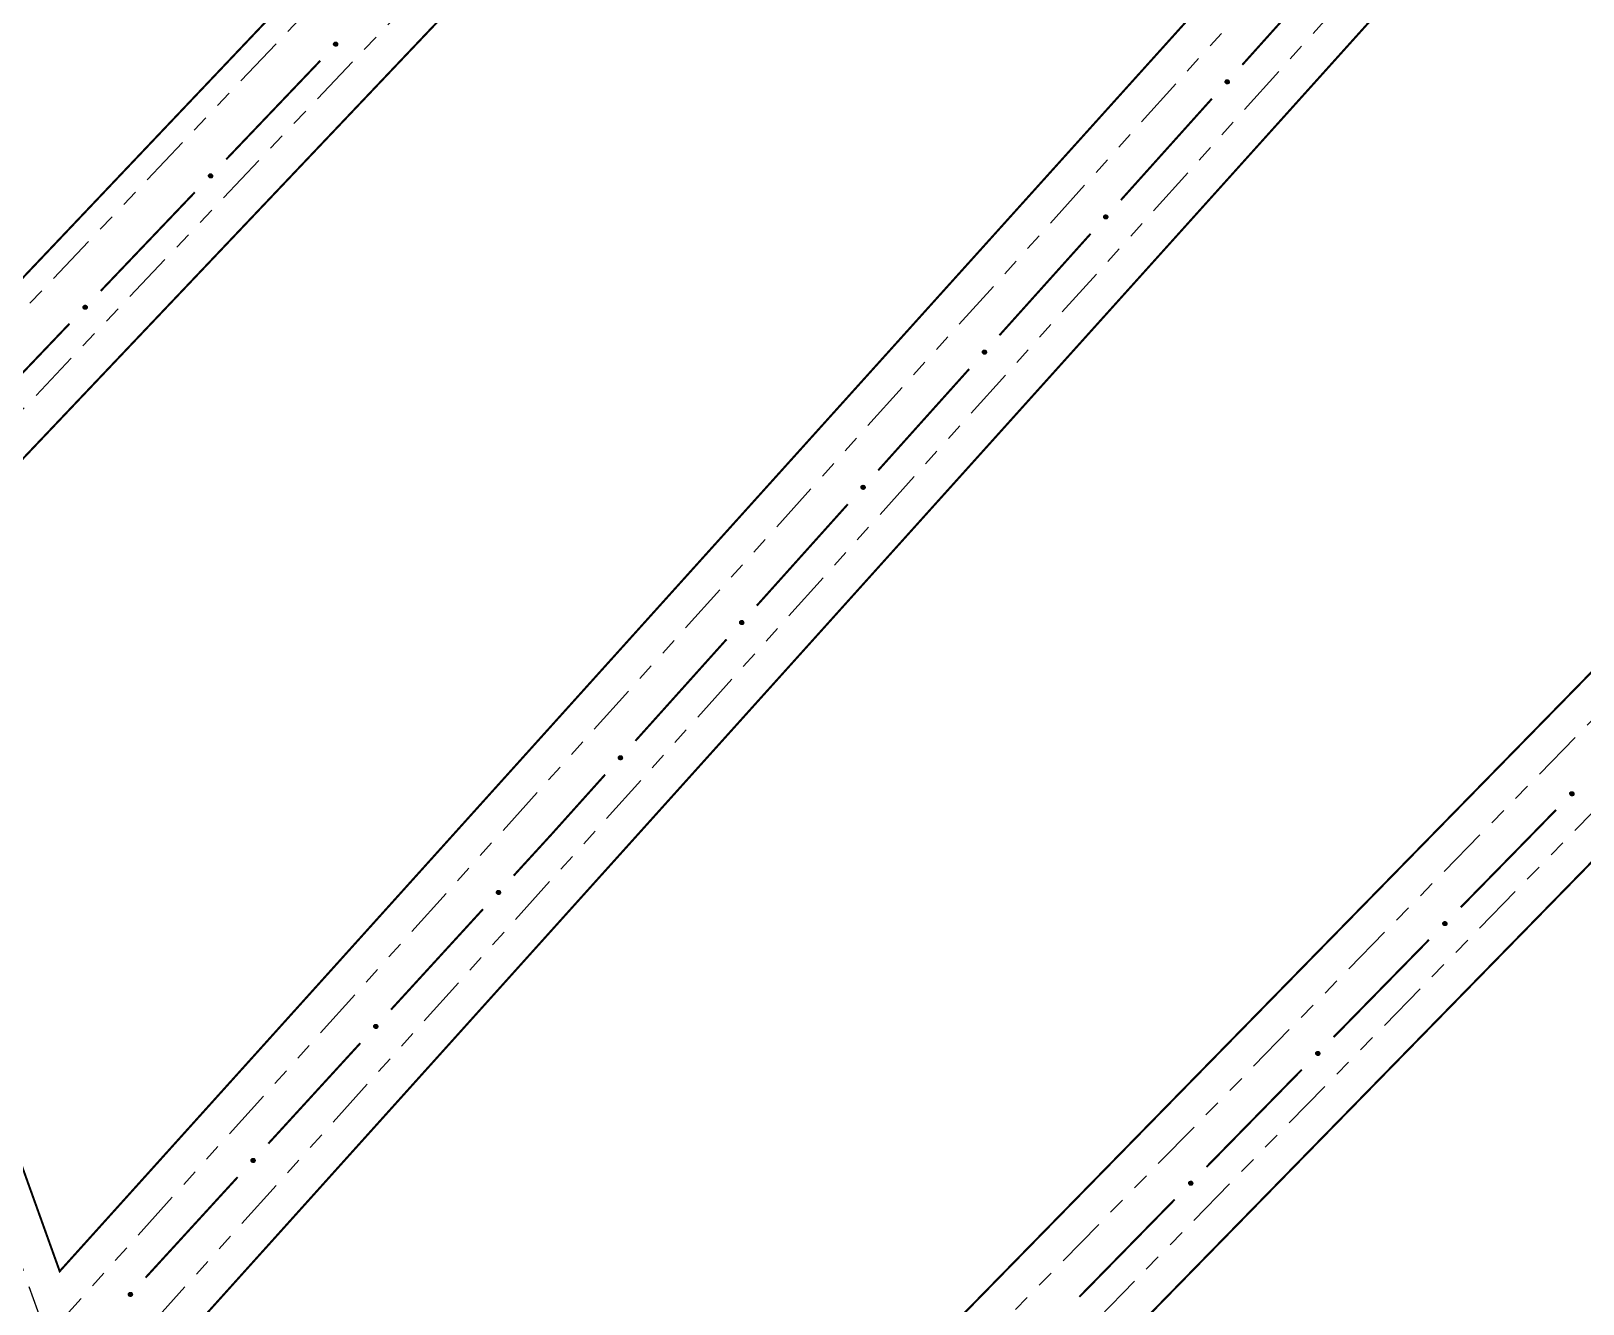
# Model space of a CAD drawing. Extents: x 212200 to 214553, y 4880545 to 4882659.
# Drawn here: x 214012.8 to 214149.5, y 4881442.5 to 4881554.6 of the extents above; entities that cross this region are included whole.
import ezdxf

# ---------------------------------------------------------------- set-up
doc = ezdxf.new("R2010")
doc.units = 0
doc.header["$LTSCALE"] = 1.5
doc.header["$MEASUREMENT"] = 0
doc.linetypes.add('TRACO_12', pattern=[2.5, 2, -0.5])
doc.linetypes.add('TRACO_25', pattern=[8, 3, -1, 1, -1, 1, -1])
for name, color, linetype in [('RU-QUADRA', 210, 'CONTINUOUS'), ('SV-EIXO-RUA-N-PAV', 6, 'CONTINUOUS'), ('SV-RUA-NAO-PAV', 7, 'CONTINUOUS')]:
    doc.layers.add(name, color=color, linetype=linetype)

msp = doc.modelspace()

# ---------------------------------------------------------------- linework, layer by layer
at = {"layer": 'RU-QUADRA', "linetype": 'TRACO_12', "const_width": 0.18, "flags": 128}
for points in [[(213990.788449, 4881510.471295), (214139.455802, 4881667.109286), (214089.6464, 4881689.77429), (213971.093895, 4881565.79925)], [(214192.384621, 4881641.797245), (214149.230192, 4881661.455855), (213995.81087, 4881499.826961), (214015.334781, 4881445.422312)], [(214037.75946, 4881383.239209), (214260.460889, 4881610.793071), (214203.759097, 4881636.621385), (214020.027107, 4881432.532773)], [(214045.379527, 4881362.767153), (214042.200754, 4881370.885364), (214268.348828, 4881602.281352), (214286.322776, 4881559.911907), (214099.288597, 4881362.758812), (214060.145402, 4881321.92179), (214052.988582, 4881342.364989)]]:
    msp.add_lwpolyline(points, close=True, dxfattribs=at)
at = {"layer": 'SV-EIXO-RUA-N-PAV', "const_width": 0.18}
for points in [[(214127.51248, 4881560.587799), (214119.494042, 4881551.660053)], [(214038.136483, 4881551.869555), (214029.997482, 4881543.337064)], [(214038.277441, 4881552.022769), (214038.136483, 4881551.869555)], [(214116.821229, 4881548.684138), (214108.802791, 4881539.756392)], [(214027.236581, 4881540.442685), (214018.95388, 4881531.759549)], [(214106.129978, 4881536.780477), (214098.11154, 4881527.852731)], [(214016.19298, 4881528.86517), (214007.910279, 4881520.182033)], [(214095.439315, 4881524.876288), (214087.422957, 4881515.946674)], [(214084.750837, 4881512.970136), (214076.73448, 4881504.040522)], [(214074.06236, 4881501.063984), (214066.046002, 4881492.13437)], [(214063.373883, 4881489.157832), (214058.697674, 4881483.94889)], [(214147.123423, 4881486.048564), (214145.028782, 4881483.900894)], [(214058.651649, 4881483.897622), (214055.321212, 4881480.261145)], [(214058.697674, 4881483.94889), (214058.651649, 4881483.897622)], [(214144.543455, 4881483.40328), (214138.732849, 4881477.469627)], [(214145.028782, 4881483.900894), (214144.543455, 4881483.40328)], [(214052.619636, 4881477.311316), (214044.514909, 4881468.46183)], [(214135.93421, 4881474.611722), (214127.538292, 4881466.038009)], [(214041.813333, 4881465.512002), (214033.708606, 4881456.662516)], [(214124.739653, 4881463.180104), (214116.343735, 4881454.60639)], [(214031.007031, 4881453.712687), (214022.902303, 4881444.863201)], [(214113.545096, 4881451.748486), (214105.149179, 4881443.174772)]]:
    msp.add_lwpolyline(points, dxfattribs=at)
at = {"layer": 'SV-EIXO-RUA-N-PAV'}
for points in [[(214039.809846, 4881553.52584), (214039.812574, 4881553.477007), (214039.804933, 4881553.434481), (214039.788351, 4881553.400845), (214039.765949, 4881553.374943), (214039.740045, 4881553.351026), (214039.708608, 4881553.332674), (214039.669205, 4881553.320035), (214039.620239, 4881553.316954), (214039.577189, 4881553.327644), (214039.543343, 4881553.342137), (214039.514989, 4881553.363942), (214039.492176, 4881553.389496), (214039.474193, 4881553.42278), (214039.461774, 4881553.462837), (214039.459868, 4881553.512149), (214039.467645, 4881553.55379), (214039.484538, 4881553.585902), (214039.50664, 4881553.614269), (214039.533378, 4881553.638369), (214039.564341, 4881553.656206), (214039.604694, 4881553.668638), (214039.65339, 4881553.669874), (214039.69501, 4881553.662592), (214039.727351, 4881553.646154), (214039.754788, 4881553.623766), (214039.779093, 4881553.598076), (214039.798856, 4881553.567243), (214039.809846, 4881553.52584)], [(214118.335541, 4881550.205435), (214118.338853, 4881550.156638), (214118.331722, 4881550.114023), (214118.315544, 4881550.080192), (214118.293452, 4881550.054024), (214118.267837, 4881550.029798), (214118.236622, 4881550.011072), (214118.197373, 4881549.997961), (214118.148447, 4881549.994295), (214118.105272, 4881550.00447), (214118.071256, 4881550.018556), (214118.042643, 4881550.040021), (214118.019526, 4881550.065299), (214118.001146, 4881550.098367), (214117.988248, 4881550.138272), (214117.985752, 4881550.187558), (214117.99303, 4881550.229288), (214118.009538, 4881550.261601), (214118.031299, 4881550.290229), (214118.057747, 4881550.314649), (214118.088494, 4881550.332854), (214118.128695, 4881550.345768), (214118.177373, 4881550.347587), (214118.219078, 4881550.340803), (214118.251613, 4881550.324754), (214118.279316, 4881550.302695), (214118.303926, 4881550.277298), (214118.324057, 4881550.246704), (214118.335541, 4881550.205435)], [(214028.795857, 4881541.917861), (214028.797704, 4881541.868987), (214028.789297, 4881541.826605), (214028.772111, 4881541.793275), (214028.749244, 4881541.767781), (214028.722913, 4881541.744335), (214028.691151, 4881541.726554), (214028.651526, 4881541.714627), (214028.602512, 4881541.71243), (214028.559662, 4881541.723896), (214028.526083, 4881541.738996), (214028.498128, 4881541.76131), (214028.475779, 4881541.787271), (214028.4584, 4881541.820875), (214028.446705, 4881541.861149), (214028.445689, 4881541.910487), (214028.454216, 4881541.951981), (214028.471686, 4881541.983783), (214028.494296, 4881542.011746), (214028.521465, 4881542.035361), (214028.552745, 4881542.052636), (214028.593315, 4881542.064337), (214028.642026, 4881542.064695), (214028.683508, 4881542.056663), (214028.715547, 4881542.039645), (214028.742576, 4881542.016765), (214028.766413, 4881541.990641), (214028.785617, 4881541.959456), (214028.795857, 4881541.917861)], [(214107.64429, 4881538.301773), (214107.647602, 4881538.252977), (214107.640471, 4881538.210362), (214107.624293, 4881538.176531), (214107.602201, 4881538.150363), (214107.576585, 4881538.126137), (214107.545371, 4881538.107411), (214107.506122, 4881538.0943), (214107.457196, 4881538.090634), (214107.414021, 4881538.100809), (214107.380004, 4881538.114895), (214107.351392, 4881538.13636), (214107.328274, 4881538.161638), (214107.309895, 4881538.194706), (214107.296997, 4881538.23461), (214107.294501, 4881538.283897), (214107.301779, 4881538.325627), (214107.318286, 4881538.35794), (214107.340048, 4881538.386568), (214107.366496, 4881538.410987), (214107.397243, 4881538.429193), (214107.437444, 4881538.442107), (214107.486122, 4881538.443926), (214107.527826, 4881538.437142), (214107.560362, 4881538.421093), (214107.588065, 4881538.399034), (214107.612675, 4881538.373637), (214107.632806, 4881538.343043), (214107.64429, 4881538.301773)], [(214017.752256, 4881530.340345), (214017.754103, 4881530.291472), (214017.745696, 4881530.24909), (214017.72851, 4881530.215759), (214017.705643, 4881530.190266), (214017.679312, 4881530.166819), (214017.647549, 4881530.149038), (214017.607925, 4881530.137111), (214017.558911, 4881530.134915), (214017.516061, 4881530.14638), (214017.482482, 4881530.161481), (214017.454526, 4881530.183794), (214017.432178, 4881530.209755), (214017.414799, 4881530.243359), (214017.403104, 4881530.283633), (214017.402088, 4881530.332972), (214017.410615, 4881530.374465), (214017.428085, 4881530.406268), (214017.450695, 4881530.434231), (214017.477864, 4881530.457845), (214017.509143, 4881530.47512), (214017.549714, 4881530.486822), (214017.598425, 4881530.487179), (214017.639907, 4881530.479147), (214017.671946, 4881530.462129), (214017.698974, 4881530.439249), (214017.722812, 4881530.413125), (214017.742016, 4881530.38194), (214017.752256, 4881530.340345)], [(214096.953272, 4881526.397937), (214096.956596, 4881526.349142), (214096.949474, 4881526.306525), (214096.933304, 4881526.27269), (214096.911219, 4881526.246517), (214096.885608, 4881526.222285), (214096.854398, 4881526.203551), (214096.815152, 4881526.190432), (214096.766227, 4881526.186754), (214096.72305, 4881526.196919), (214096.68903, 4881526.210997), (214096.660412, 4881526.232455), (214096.637289, 4881526.257729), (214096.618902, 4881526.290792), (214096.605995, 4881526.330693), (214096.603487, 4881526.379979), (214096.610756, 4881526.421711), (214096.627256, 4881526.454027), (214096.64901, 4881526.482661), (214096.675452, 4881526.507086), (214096.706195, 4881526.525299), (214096.746394, 4881526.538222), (214096.795071, 4881526.540053), (214096.836777, 4881526.533279), (214096.869316, 4881526.517237), (214096.897024, 4881526.495185), (214096.921641, 4881526.469793), (214096.941779, 4881526.439204), (214096.953272, 4881526.397937)], [(214086.264795, 4881514.491785), (214086.268118, 4881514.44299), (214086.260997, 4881514.400373), (214086.244827, 4881514.366538), (214086.222741, 4881514.340365), (214086.197131, 4881514.316133), (214086.165921, 4881514.297399), (214086.126675, 4881514.28428), (214086.07775, 4881514.280602), (214086.034573, 4881514.290767), (214086.000553, 4881514.304845), (214085.971935, 4881514.326303), (214085.948812, 4881514.351577), (214085.930424, 4881514.38464), (214085.917518, 4881514.424541), (214085.91501, 4881514.473827), (214085.922278, 4881514.515559), (214085.938778, 4881514.547876), (214085.960533, 4881514.576509), (214085.986975, 4881514.600935), (214086.017718, 4881514.619147), (214086.057916, 4881514.63207), (214086.106594, 4881514.633901), (214086.1483, 4881514.627127), (214086.180839, 4881514.611085), (214086.208547, 4881514.589033), (214086.233163, 4881514.563641), (214086.253301, 4881514.533052), (214086.264795, 4881514.491785)], [(214075.576317, 4881502.585633), (214075.579641, 4881502.536838), (214075.57252, 4881502.494221), (214075.556349, 4881502.460386), (214075.534264, 4881502.434213), (214075.508654, 4881502.409981), (214075.477443, 4881502.391248), (214075.438198, 4881502.378128), (214075.389273, 4881502.37445), (214075.346095, 4881502.384615), (214075.312076, 4881502.398693), (214075.283458, 4881502.420151), (214075.260335, 4881502.445425), (214075.241947, 4881502.478488), (214075.22904, 4881502.51839), (214075.226533, 4881502.567675), (214075.233801, 4881502.609407), (214075.250301, 4881502.641724), (214075.272055, 4881502.670357), (214075.298498, 4881502.694783), (214075.329241, 4881502.712996), (214075.369439, 4881502.725918), (214075.418117, 4881502.727749), (214075.459822, 4881502.720975), (214075.492362, 4881502.704933), (214075.52007, 4881502.682881), (214075.544686, 4881502.65749), (214075.564824, 4881502.6269), (214075.576317, 4881502.585633)], [(214064.88784, 4881490.679481), (214064.891164, 4881490.630686), (214064.884042, 4881490.588069), (214064.867872, 4881490.554234), (214064.845787, 4881490.528061), (214064.820177, 4881490.503829), (214064.788966, 4881490.485096), (214064.74972, 4881490.471976), (214064.700795, 4881490.468299), (214064.657618, 4881490.478463), (214064.623598, 4881490.492541), (214064.59498, 4881490.513999), (214064.571858, 4881490.539273), (214064.55347, 4881490.572336), (214064.540563, 4881490.612238), (214064.538056, 4881490.661523), (214064.545324, 4881490.703256), (214064.561824, 4881490.735572), (214064.583578, 4881490.764205), (214064.610021, 4881490.788631), (214064.640764, 4881490.806844), (214064.680962, 4881490.819767), (214064.729639, 4881490.821597), (214064.771345, 4881490.814823), (214064.803884, 4881490.798781), (214064.831592, 4881490.776729), (214064.856209, 4881490.751338), (214064.876347, 4881490.720748), (214064.88784, 4881490.679481)], [(214148.698975, 4881487.506343), (214148.700279, 4881487.457452), (214148.691402, 4881487.415166), (214148.673847, 4881487.382028), (214148.650699, 4881487.35679), (214148.624109, 4881487.333637), (214148.592151, 4881487.316209), (214148.552397, 4881487.304723), (214148.503362, 4881487.303071), (214148.460641, 4881487.315011), (214148.427232, 4881487.330483), (214148.399526, 4881487.353105), (214148.377467, 4881487.379313), (214148.360462, 4881487.413108), (214148.349215, 4881487.453509), (214148.348747, 4881487.502856), (214148.357733, 4881487.544252), (214148.375555, 4881487.575859), (214148.398474, 4881487.603569), (214148.425903, 4881487.626881), (214148.457373, 4881487.643807), (214148.498071, 4881487.655058), (214148.546782, 4881487.654875), (214148.588173, 4881487.646383), (214148.620021, 4881487.62901), (214148.646794, 4881487.605832), (214148.67034, 4881487.579445), (214148.689196, 4881487.548049), (214148.698975, 4881487.506343)], [(214054.148645, 4881478.817841), (214054.151483, 4881478.769015), (214054.143938, 4881478.726471), (214054.127433, 4881478.692798), (214054.105088, 4881478.666846), (214054.079238, 4881478.64287), (214054.047843, 4881478.624448), (214054.008469, 4881478.611719), (214053.95951, 4881478.608528), (214053.916436, 4881478.619121), (214053.882557, 4881478.633537), (214053.854154, 4881478.655278), (214053.831284, 4881478.68078), (214053.813226, 4881478.714024), (214053.800716, 4881478.754052), (214053.798699, 4881478.80336), (214053.806382, 4881478.845019), (214053.823202, 4881478.877169), (214053.84524, 4881478.905585), (214053.871924, 4881478.929746), (214053.902846, 4881478.947653), (214053.943171, 4881478.960176), (214053.991864, 4881478.961522), (214054.033501, 4881478.954334), (214054.065879, 4881478.937969), (214054.093366, 4881478.915643), (214054.117729, 4881478.890008), (214054.137562, 4881478.85922), (214054.148645, 4881478.817841)], [(214137.512707, 4881476.066312), (214137.513912, 4881476.017418), (214137.50495, 4881475.97515), (214137.487329, 4881475.942048), (214137.464129, 4881475.916857), (214137.437493, 4881475.893758), (214137.4055, 4881475.876395), (214137.365722, 4881475.864989), (214137.316683, 4881475.863436), (214137.273987, 4881475.875462), (214137.24061, 4881475.891002), (214137.212949, 4881475.913681), (214137.190944, 4881475.939933), (214137.174007, 4881475.973762), (214137.162841, 4881476.014186), (214137.162473, 4881476.063533), (214137.171543, 4881476.104912), (214137.189429, 4881476.136482), (214137.212404, 4881476.164146), (214137.23988, 4881476.187402), (214137.271384, 4881476.204265), (214137.312105, 4881476.215433), (214137.360816, 4881476.215152), (214137.402189, 4881476.206576), (214137.434002, 4881476.189139), (214137.460728, 4881476.165906), (214137.484221, 4881476.139472), (214137.503013, 4881476.108038), (214137.512707, 4881476.066312)], [(214043.342342, 4881467.018527), (214043.34518, 4881466.969701), (214043.337636, 4881466.927157), (214043.32113, 4881466.893484), (214043.298785, 4881466.867532), (214043.272936, 4881466.843556), (214043.24154, 4881466.825133), (214043.202166, 4881466.812404), (214043.153207, 4881466.809213), (214043.110133, 4881466.819807), (214043.076255, 4881466.834222), (214043.047852, 4881466.855964), (214043.024981, 4881466.881466), (214043.006923, 4881466.91471), (214042.994413, 4881466.954738), (214042.992396, 4881467.004046), (214043.000079, 4881467.045704), (214043.016899, 4881467.077855), (214043.038937, 4881467.106271), (214043.065621, 4881467.130432), (214043.096543, 4881467.148338), (214043.136868, 4881467.160861), (214043.185561, 4881467.162207), (214043.227198, 4881467.155019), (214043.259576, 4881467.138655), (214043.287064, 4881467.116328), (214043.311426, 4881467.090694), (214043.331259, 4881467.059905), (214043.342342, 4881467.018527)], [(214126.31815, 4881464.634694), (214126.319355, 4881464.5858), (214126.310393, 4881464.543532), (214126.292772, 4881464.51043), (214126.269572, 4881464.485239), (214126.242936, 4881464.46214), (214126.210943, 4881464.444777), (214126.171165, 4881464.433371), (214126.122127, 4881464.431818), (214126.07943, 4881464.443844), (214126.046053, 4881464.459384), (214126.018392, 4881464.482062), (214125.996387, 4881464.508314), (214125.97945, 4881464.542144), (214125.968285, 4881464.582567), (214125.967916, 4881464.631915), (214125.976986, 4881464.673293), (214125.994872, 4881464.704864), (214126.017847, 4881464.732528), (214126.045323, 4881464.755784), (214126.076827, 4881464.772647), (214126.117548, 4881464.783815), (214126.166259, 4881464.783533), (214126.207632, 4881464.774958), (214126.239445, 4881464.757521), (214126.266171, 4881464.734288), (214126.289664, 4881464.707853), (214126.308456, 4881464.67642), (214126.31815, 4881464.634694)], [(214032.536039, 4881455.219212), (214032.538877, 4881455.170386), (214032.531333, 4881455.127842), (214032.514827, 4881455.09417), (214032.492483, 4881455.068217), (214032.466633, 4881455.044241), (214032.435238, 4881455.025819), (214032.395863, 4881455.01309), (214032.346904, 4881455.009899), (214032.30383, 4881455.020492), (214032.269952, 4881455.034908), (214032.241549, 4881455.056649), (214032.218678, 4881455.082151), (214032.20062, 4881455.115396), (214032.188111, 4881455.155424), (214032.186093, 4881455.204732), (214032.193776, 4881455.24639), (214032.210596, 4881455.27854), (214032.232634, 4881455.306956), (214032.259318, 4881455.331118), (214032.290241, 4881455.349024), (214032.330565, 4881455.361547), (214032.379259, 4881455.362893), (214032.420895, 4881455.355705), (214032.453273, 4881455.33934), (214032.480761, 4881455.317014), (214032.505124, 4881455.291379), (214032.524956, 4881455.260591), (214032.536039, 4881455.219212)], [(214115.123593, 4881453.203075), (214115.124799, 4881453.154182), (214115.115836, 4881453.111914), (214115.098215, 4881453.078812), (214115.075015, 4881453.05362), (214115.048379, 4881453.030522), (214115.016386, 4881453.013158), (214114.976608, 4881453.001753), (214114.92757, 4881453.000199), (214114.884873, 4881453.012226), (214114.851496, 4881453.027766), (214114.823835, 4881453.050444), (214114.80183, 4881453.076696), (214114.784893, 4881453.110525), (214114.773728, 4881453.150949), (214114.773359, 4881453.200297), (214114.78243, 4881453.241675), (214114.800315, 4881453.273246), (214114.82329, 4881453.300909), (214114.850767, 4881453.324165), (214114.88227, 4881453.341029), (214114.922991, 4881453.352197), (214114.971702, 4881453.351915), (214115.013075, 4881453.34334), (214115.044888, 4881453.325902), (214115.071614, 4881453.30267), (214115.095107, 4881453.276235), (214115.1139, 4881453.244802), (214115.123593, 4881453.203075)], [(214021.729736, 4881443.419898), (214021.732575, 4881443.371072), (214021.72503, 4881443.328528), (214021.708524, 4881443.294855), (214021.68618, 4881443.268903), (214021.66033, 4881443.244927), (214021.628935, 4881443.226504), (214021.589561, 4881443.213776), (214021.540601, 4881443.210585), (214021.497527, 4881443.221178), (214021.463649, 4881443.235594), (214021.435246, 4881443.257335), (214021.412375, 4881443.282837), (214021.394317, 4881443.316081), (214021.381808, 4881443.356109), (214021.37979, 4881443.405417), (214021.387473, 4881443.447075), (214021.404294, 4881443.479226), (214021.426332, 4881443.507642), (214021.453016, 4881443.531803), (214021.483938, 4881443.54971), (214021.524263, 4881443.562232), (214021.572956, 4881443.563579), (214021.614592, 4881443.55639), (214021.646971, 4881443.540026), (214021.674458, 4881443.517699), (214021.698821, 4881443.492065), (214021.718654, 4881443.461277), (214021.729736, 4881443.419898)]]:
    msp.add_lwpolyline(points, close=True, dxfattribs=at)
for points in [[(214039.564341, 4881553.656206), (214039.459868, 4881553.512149)], [(214039.604694, 4881553.668638), (214039.461774, 4881553.462837)], [(214039.58254, 4881553.656758), (214039.465732, 4881553.493516)], [(214039.533378, 4881553.638369), (214039.467645, 4881553.55379)], [(214039.546389, 4881553.643664), (214039.46774, 4881553.538022)], [(214039.627568, 4881553.665394), (214039.469668, 4881553.445395)], [(214039.65339, 4881553.669874), (214039.474193, 4881553.42278)], [(214039.671993, 4881553.665314), (214039.485615, 4881553.410329)], [(214039.69501, 4881553.662592), (214039.492176, 4881553.389496)], [(214039.708265, 4881553.65234), (214039.505257, 4881553.379279)], [(214039.727351, 4881553.646154), (214039.514989, 4881553.363942)], [(214039.738993, 4881553.63334), (214039.528434, 4881553.356102)], [(214039.754788, 4881553.623766), (214039.543343, 4881553.342137)], [(214039.765183, 4881553.607392), (214039.564946, 4881553.337344)], [(214039.779093, 4881553.598076), (214039.577189, 4881553.327644)], [(214039.785668, 4881553.579275), (214039.602142, 4881553.325374)], [(214039.798856, 4881553.567243), (214039.620239, 4881553.316954)], [(214039.802458, 4881553.54714), (214039.645724, 4881553.322362)], [(214039.809846, 4881553.52584), (214039.669205, 4881553.320035)], [(214039.810251, 4881553.49918), (214039.693604, 4881553.332082)], [(214039.812574, 4881553.477007), (214039.708608, 4881553.332674)], [(214039.808323, 4881553.452746), (214039.729594, 4881553.349033)], [(214039.804933, 4881553.434481), (214039.740045, 4881553.351026)], [(214118.088494, 4881550.332854), (214117.985752, 4881550.187558)], [(214118.128695, 4881550.345768), (214117.988248, 4881550.138272)], [(214118.106685, 4881550.333624), (214117.991839, 4881550.168997)], [(214118.057747, 4881550.314649), (214117.99303, 4881550.229288)], [(214118.070693, 4881550.320098), (214117.993314, 4881550.213523)], [(214118.151607, 4881550.342798), (214117.996351, 4881550.120926)], [(214118.177373, 4881550.347587), (214118.001146, 4881550.098367)], [(214118.19603, 4881550.34325), (214118.012716, 4881550.086053)], [(214118.219078, 4881550.340803), (214118.019526, 4881550.065299)], [(214118.232454, 4881550.33071), (214118.032728, 4881550.05524)], [(214118.251613, 4881550.324754), (214118.042643, 4881550.040021)], [(214118.263408, 4881550.31208), (214118.05618, 4881550.032343)], [(214118.279316, 4881550.302695), (214118.071256, 4881550.018556)], [(214118.289906, 4881550.286447), (214118.092914, 4881550.014022)], [(214118.303926, 4881550.277298), (214118.105272, 4881550.00447)], [(214118.310726, 4881550.258576), (214118.13025, 4881550.002498)], [(214118.324057, 4881550.246704), (214118.148447, 4881549.994295)], [(214118.327899, 4881550.226645), (214118.173865, 4881550.000007)], [(214118.335541, 4881550.205435), (214118.197373, 4881549.997961)], [(214118.336265, 4881550.178782), (214118.221626, 4881550.0103)], [(214118.338853, 4881550.156638), (214118.236622, 4881550.011072)], [(214118.334893, 4881550.132328), (214118.25741, 4881550.02768)], [(214118.331722, 4881550.114023), (214118.267837, 4881550.029798)], [(214028.552745, 4881542.052636), (214028.445689, 4881541.910487)], [(214028.593315, 4881542.064337), (214028.446705, 4881541.861149)], [(214028.570951, 4881542.05286), (214028.451216, 4881541.891752)], [(214028.534569, 4881542.040419), (214028.454027, 4881541.936214)], [(214028.521465, 4881542.035361), (214028.454216, 4881541.951981)], [(214028.616127, 4881542.060682), (214028.454284, 4881541.843568)], [(214028.642026, 4881542.064695), (214028.4584, 4881541.820875)], [(214028.660544, 4881542.0598), (214028.469595, 4881541.808219)], [(214028.683508, 4881542.056663), (214028.475779, 4881541.787271)], [(214028.696575, 4881542.046173), (214028.488674, 4881541.77682)], [(214028.715547, 4881542.039645), (214028.498128, 4881541.76131)], [(214028.726956, 4881542.026623), (214028.511428, 4881541.753229)], [(214028.742576, 4881542.016765), (214028.526083, 4881541.738996)], [(214028.752673, 4881542.000206), (214028.547597, 4881541.733815)], [(214028.766413, 4881541.990641), (214028.559662, 4881541.723896)], [(214028.772648, 4881541.971723), (214028.58457, 4881541.721176)], [(214028.785617, 4881541.959456), (214028.602512, 4881541.71243)], [(214028.788855, 4881541.939292), (214028.62809, 4881541.717377)], [(214028.795857, 4881541.917861), (214028.651526, 4881541.714627)], [(214028.795781, 4881541.891198), (214028.676138, 4881541.726232)], [(214028.797704, 4881541.868987), (214028.691151, 4881541.726554)], [(214028.793016, 4881541.844807), (214028.712428, 4881541.742531)], [(214028.789297, 4881541.826605), (214028.722913, 4881541.744335)], [(214107.397243, 4881538.429193), (214107.294501, 4881538.283897)], [(214107.437444, 4881538.442107), (214107.296997, 4881538.23461)], [(214107.415434, 4881538.429963), (214107.300587, 4881538.265335)], [(214107.366496, 4881538.410987), (214107.301779, 4881538.325627)], [(214107.379442, 4881538.416437), (214107.302063, 4881538.309862)], [(214107.460355, 4881538.439137), (214107.305099, 4881538.217265)], [(214107.486122, 4881538.443926), (214107.309895, 4881538.194706)], [(214107.504779, 4881538.439588), (214107.321464, 4881538.182392)], [(214107.527826, 4881538.437142), (214107.328274, 4881538.161638)], [(214107.541203, 4881538.427049), (214107.341476, 4881538.151579)], [(214107.560362, 4881538.421093), (214107.351392, 4881538.13636)], [(214107.572156, 4881538.408419), (214107.364929, 4881538.128681)], [(214107.588065, 4881538.399034), (214107.380004, 4881538.114895)], [(214107.598654, 4881538.382786), (214107.401663, 4881538.110361)], [(214107.612675, 4881538.373637), (214107.414021, 4881538.100809)], [(214107.619475, 4881538.354915), (214107.438999, 4881538.098837)], [(214107.632806, 4881538.343043), (214107.457196, 4881538.090634)], [(214107.636648, 4881538.322984), (214107.482614, 4881538.096346)], [(214107.64429, 4881538.301773), (214107.506122, 4881538.0943)], [(214107.645014, 4881538.275121), (214107.530374, 4881538.106639)], [(214107.647602, 4881538.252977), (214107.545371, 4881538.107411)], [(214107.643642, 4881538.228667), (214107.566159, 4881538.124019)], [(214107.640471, 4881538.210362), (214107.576585, 4881538.126137)], [(214017.509143, 4881530.47512), (214017.402088, 4881530.332972)], [(214017.549714, 4881530.486822), (214017.403104, 4881530.283633)], [(214017.527349, 4881530.475344), (214017.407615, 4881530.314236)], [(214017.490968, 4881530.462904), (214017.410426, 4881530.358699)], [(214017.477864, 4881530.457845), (214017.410615, 4881530.374465)], [(214017.572526, 4881530.483166), (214017.410683, 4881530.266052)], [(214017.598425, 4881530.487179), (214017.414799, 4881530.243359)], [(214017.616943, 4881530.482284), (214017.425994, 4881530.230703)], [(214017.639907, 4881530.479147), (214017.432178, 4881530.209755)], [(214017.652974, 4881530.468658), (214017.445072, 4881530.199304)], [(214017.671946, 4881530.462129), (214017.454526, 4881530.183794)], [(214017.683355, 4881530.449107), (214017.467827, 4881530.175713)], [(214017.698974, 4881530.439249), (214017.482482, 4881530.161481)], [(214017.709072, 4881530.42269), (214017.503995, 4881530.156299)], [(214017.722812, 4881530.413125), (214017.516061, 4881530.14638)], [(214017.729047, 4881530.394208), (214017.540969, 4881530.14366)], [(214017.742016, 4881530.38194), (214017.558911, 4881530.134915)], [(214017.745254, 4881530.361776), (214017.584489, 4881530.139861)], [(214017.752256, 4881530.340345), (214017.607925, 4881530.137111)], [(214017.75218, 4881530.313683), (214017.632537, 4881530.148717)], [(214017.754103, 4881530.291472), (214017.647549, 4881530.149038)], [(214017.749415, 4881530.267291), (214017.668827, 4881530.165015)], [(214017.745696, 4881530.24909), (214017.679312, 4881530.166819)], [(214096.706195, 4881526.525299), (214096.603487, 4881526.379979)], [(214096.746394, 4881526.538222), (214096.605995, 4881526.330693)], [(214096.724386, 4881526.526074), (214096.609578, 4881526.361419)], [(214096.675452, 4881526.507086), (214096.610756, 4881526.421711)], [(214096.688398, 4881526.512539), (214096.611043, 4881526.405946)], [(214096.769306, 4881526.535258), (214096.614101, 4881526.31335)], [(214096.795071, 4881526.540053), (214096.618902, 4881526.290792)], [(214096.813729, 4881526.53572), (214096.630474, 4881526.27848)], [(214096.836777, 4881526.533279), (214096.637289, 4881526.257729)], [(214096.850156, 4881526.523189), (214096.650494, 4881526.247673)], [(214096.869316, 4881526.517237), (214096.660412, 4881526.232455)], [(214096.881114, 4881526.504566), (214096.673951, 4881526.22478)], [(214096.897024, 4881526.495185), (214096.68903, 4881526.210997)], [(214096.907618, 4881526.478939), (214096.71069, 4881526.206469)], [(214096.921641, 4881526.469793), (214096.72305, 4881526.196919)], [(214096.928445, 4881526.451073), (214096.748029, 4881526.194953)], [(214096.941779, 4881526.439204), (214096.766227, 4881526.186754)], [(214096.945625, 4881526.419146), (214096.791644, 4881526.192472)], [(214096.953272, 4881526.397937), (214096.815152, 4881526.190432)], [(214096.954002, 4881526.371285), (214096.839402, 4881526.202776)], [(214096.956596, 4881526.349142), (214096.854398, 4881526.203551)], [(214096.952641, 4881526.324831), (214096.875183, 4881526.220165)], [(214096.949474, 4881526.306525), (214096.885608, 4881526.222285)], [(214086.017718, 4881514.619147), (214085.91501, 4881514.473827)], [(214086.057916, 4881514.63207), (214085.917518, 4881514.424541)], [(214086.035909, 4881514.619922), (214085.921101, 4881514.455267)], [(214085.986975, 4881514.600935), (214085.922278, 4881514.515559)], [(214085.99992, 4881514.606387), (214085.922566, 4881514.499794)], [(214086.080828, 4881514.629106), (214085.925624, 4881514.407198)], [(214086.106594, 4881514.633901), (214085.930424, 4881514.38464)], [(214086.125252, 4881514.629568), (214085.941997, 4881514.372328)], [(214086.1483, 4881514.627127), (214085.948812, 4881514.351577)], [(214086.161679, 4881514.617037), (214085.962016, 4881514.341521)], [(214086.180839, 4881514.611085), (214085.971935, 4881514.326303)], [(214086.192636, 4881514.598414), (214085.985474, 4881514.318628)], [(214086.208547, 4881514.589033), (214086.000553, 4881514.304845)], [(214086.21914, 4881514.572787), (214086.022213, 4881514.300317)], [(214086.233163, 4881514.563641), (214086.034573, 4881514.290767)], [(214086.239967, 4881514.544921), (214086.059551, 4881514.288801)], [(214086.253301, 4881514.533052), (214086.07775, 4881514.280602)], [(214086.257148, 4881514.512994), (214086.103167, 4881514.28632)], [(214086.264795, 4881514.491785), (214086.126675, 4881514.28428)], [(214086.265525, 4881514.465133), (214086.150925, 4881514.296624)], [(214086.268118, 4881514.44299), (214086.165921, 4881514.297399)], [(214086.264164, 4881514.418679), (214086.186706, 4881514.314013)], [(214086.260997, 4881514.400373), (214086.197131, 4881514.316133)], [(214075.329241, 4881502.712996), (214075.226533, 4881502.567675)], [(214075.369439, 4881502.725918), (214075.22904, 4881502.51839)], [(214075.347432, 4881502.71377), (214075.232624, 4881502.549115)], [(214075.298498, 4881502.694783), (214075.233801, 4881502.609407)], [(214075.311443, 4881502.700235), (214075.234089, 4881502.593642)], [(214075.392351, 4881502.722954), (214075.237147, 4881502.501046)], [(214075.418117, 4881502.727749), (214075.241947, 4881502.478488)], [(214075.436774, 4881502.723416), (214075.25352, 4881502.466177)], [(214075.459822, 4881502.720975), (214075.260335, 4881502.445425)], [(214075.473201, 4881502.710885), (214075.273539, 4881502.435369)], [(214075.492362, 4881502.704933), (214075.283458, 4881502.420151)], [(214075.504159, 4881502.692262), (214075.296997, 4881502.412476)], [(214075.52007, 4881502.682881), (214075.312076, 4881502.398693)], [(214075.530663, 4881502.666635), (214075.333735, 4881502.394165)], [(214075.544686, 4881502.65749), (214075.346095, 4881502.384615)], [(214075.55149, 4881502.638769), (214075.371074, 4881502.382649)], [(214075.564824, 4881502.6269), (214075.389273, 4881502.37445)], [(214075.568671, 4881502.606842), (214075.41469, 4881502.380169)], [(214075.576317, 4881502.585633), (214075.438198, 4881502.378128)], [(214075.577048, 4881502.558981), (214075.462447, 4881502.390472)], [(214075.579641, 4881502.536838), (214075.477443, 4881502.391248)], [(214075.575686, 4881502.512527), (214075.498228, 4881502.407861)], [(214075.57252, 4881502.494221), (214075.508654, 4881502.409981)], [(214064.640764, 4881490.806844), (214064.538056, 4881490.661523)], [(214064.680962, 4881490.819767), (214064.540563, 4881490.612238)], [(214064.658954, 4881490.807618), (214064.544146, 4881490.642963)], [(214064.610021, 4881490.788631), (214064.545324, 4881490.703256)], [(214064.622966, 4881490.794083), (214064.545612, 4881490.68749)], [(214064.703874, 4881490.816802), (214064.548669, 4881490.594894)], [(214064.729639, 4881490.821597), (214064.55347, 4881490.572336)], [(214064.748297, 4881490.817264), (214064.565043, 4881490.560025)], [(214064.771345, 4881490.814823), (214064.571858, 4881490.539273)], [(214064.784724, 4881490.804733), (214064.585062, 4881490.529217)], [(214064.803884, 4881490.798781), (214064.59498, 4881490.513999)], [(214064.815682, 4881490.78611), (214064.60852, 4881490.506324)], [(214064.831592, 4881490.776729), (214064.623598, 4881490.492541)], [(214064.842186, 4881490.760483), (214064.645258, 4881490.488013)], [(214064.856209, 4881490.751338), (214064.657618, 4881490.478463)], [(214064.863013, 4881490.732618), (214064.682597, 4881490.476497)], [(214064.876347, 4881490.720748), (214064.700795, 4881490.468299)], [(214064.880194, 4881490.70069), (214064.726212, 4881490.474017)], [(214064.88784, 4881490.679481), (214064.74972, 4881490.471976)], [(214064.888571, 4881490.652829), (214064.77397, 4881490.48432)], [(214064.891164, 4881490.630686), (214064.788966, 4881490.485096)], [(214064.887209, 4881490.606375), (214064.809751, 4881490.501709)], [(214064.884042, 4881490.588069), (214064.820177, 4881490.503829)], [(214148.457373, 4881487.643807), (214148.348747, 4881487.502856)], [(214148.498071, 4881487.655058), (214148.349215, 4881487.453509)], [(214148.47558, 4881487.643829), (214148.354065, 4881487.48406)], [(214148.520841, 4881487.651149), (214148.356598, 4881487.435845)], [(214148.439063, 4881487.631793), (214148.357369, 4881487.528489)], [(214148.425903, 4881487.626881), (214148.357733, 4881487.544252)], [(214148.546782, 4881487.654875), (214148.360462, 4881487.413108)], [(214148.565245, 4881487.649775), (214148.371516, 4881487.400329)], [(214148.588173, 4881487.646383), (214148.377467, 4881487.379313)], [(214148.601123, 4881487.635749), (214148.390245, 4881487.36872)], [(214148.620021, 4881487.62901), (214148.399526, 4881487.353105)], [(214148.631285, 4881487.615862), (214148.412736, 4881487.344878)], [(214148.646794, 4881487.605832), (214148.427232, 4881487.330483)], [(214148.656707, 4881487.589162), (214148.448687, 4881487.325063)], [(214148.67034, 4881487.579445), (214148.460641, 4881487.315011)], [(214148.676364, 4881487.560459), (214148.485517, 4881487.312014)], [(214148.689196, 4881487.548049), (214148.503362, 4881487.303071)], [(214148.692211, 4881487.52785), (214148.528993, 4881487.307733)], [(214148.698975, 4881487.506343), (214148.552397, 4881487.304723)], [(214148.698603, 4881487.479683), (214148.577136, 4881487.316055)], [(214148.700279, 4881487.457452), (214148.592151, 4881487.316209)], [(214148.695323, 4881487.433324), (214148.613605, 4881487.331949)], [(214148.691402, 4881487.415166), (214148.624109, 4881487.333637)], [(214053.902846, 4881478.947653), (214053.798699, 4881478.80336)], [(214053.943171, 4881478.960176), (214053.800716, 4881478.754052)], [(214053.921044, 4881478.948246), (214053.804605, 4881478.784741)], [(214053.871924, 4881478.929746), (214053.806382, 4881478.845019)], [(214053.884922, 4881478.93507), (214053.806513, 4881478.829251)], [(214053.966052, 4881478.956984), (214053.80865, 4881478.736629)], [(214053.991864, 4881478.961522), (214053.813226, 4881478.714024)], [(214054.010478, 4881478.957004), (214053.824675, 4881478.701599)], [(214054.033501, 4881478.954334), (214053.831284, 4881478.68078)], [(214054.046779, 4881478.944111), (214053.844387, 4881478.670593)], [(214054.065879, 4881478.937969), (214053.854154, 4881478.655278)], [(214054.07755, 4881478.925181), (214053.867617, 4881478.647469)], [(214054.093366, 4881478.915643), (214053.882557, 4881478.633537)], [(214054.103798, 4881478.899292), (214053.904171, 4881478.628793)], [(214054.117729, 4881478.890008), (214053.916436, 4881478.619121)], [(214054.124347, 4881478.871221), (214053.941394, 4881478.616907)], [(214054.137562, 4881478.85922), (214053.95951, 4881478.608528)], [(214054.141209, 4881478.839125), (214053.984982, 4881478.613993)], [(214054.148645, 4881478.817841), (214054.008469, 4881478.611719)], [(214054.14911, 4881478.791182), (214054.03284, 4881478.623822)], [(214054.151483, 4881478.769015), (214054.047843, 4881478.624448)], [(214054.147287, 4881478.744744), (214054.068792, 4881478.640853)], [(214054.143938, 4881478.726471), (214054.079238, 4881478.64287)], [(214137.271384, 4881476.204265), (214137.162473, 4881476.063533)], [(214137.312105, 4881476.215433), (214137.162841, 4881476.014186)], [(214137.289591, 4881476.20425), (214137.167753, 4881476.044727)], [(214137.334867, 4881476.211479), (214137.170188, 4881475.996507)], [(214137.25305, 4881476.192288), (214137.171148, 4881476.089149)], [(214137.23988, 4881476.187402), (214137.171543, 4881476.104912)], [(214137.360816, 4881476.215152), (214137.174007, 4881475.973762)], [(214137.379268, 4881476.210014), (214137.185035, 4881475.96096)], [(214137.402189, 4881476.206576), (214137.190944, 4881475.939933)], [(214137.415118, 4881476.195916), (214137.2037, 4881475.929314)], [(214137.434002, 4881476.189139), (214137.212949, 4881475.913681)], [(214137.445239, 4881476.175968), (214137.226143, 4881475.905426)], [(214137.460728, 4881476.165906), (214137.24061, 4881475.891002)], [(214137.470607, 4881476.149216), (214137.262053, 4881475.885539)], [(214137.484221, 4881476.139472), (214137.273987, 4881475.875462)], [(214137.490207, 4881476.120474), (214137.298857, 4881475.872416)], [(214137.503013, 4881476.108038), (214137.316683, 4881475.863436)], [(214137.505987, 4881476.087832), (214137.342324, 4881475.868047)], [(214137.512707, 4881476.066312), (214137.365722, 4881475.864989)], [(214137.512282, 4881476.039653), (214137.390484, 4881475.876271)], [(214137.513912, 4881476.017418), (214137.4055, 4881475.876395)], [(214137.508907, 4881475.993301), (214137.426985, 4881475.892092)], [(214137.50495, 4881475.97515), (214137.437493, 4881475.893758)], [(214043.096543, 4881467.148338), (214042.992396, 4881467.004046)], [(214043.136868, 4881467.160861), (214042.994413, 4881466.954738)], [(214043.114741, 4881467.148932), (214042.998302, 4881466.985427)], [(214043.065621, 4881467.130432), (214043.000079, 4881467.045704)], [(214043.07862, 4881467.135755), (214043.00021, 4881467.029937)], [(214043.15975, 4881467.157669), (214043.002347, 4881466.937315)], [(214043.185561, 4881467.162207), (214043.006923, 4881466.91471)], [(214043.204175, 4881467.157689), (214043.018373, 4881466.902284)], [(214043.227198, 4881467.155019), (214043.024981, 4881466.881466)], [(214043.240476, 4881467.144797), (214043.038085, 4881466.871279)], [(214043.259576, 4881467.138655), (214043.047852, 4881466.855964)], [(214043.271247, 4881467.125867), (214043.061314, 4881466.848155)], [(214043.287064, 4881467.116328), (214043.076255, 4881466.834222)], [(214043.297495, 4881467.099978), (214043.097869, 4881466.829479)], [(214043.311426, 4881467.090694), (214043.110133, 4881466.819807)], [(214043.318044, 4881467.071907), (214043.135091, 4881466.817593)], [(214043.331259, 4881467.059905), (214043.153207, 4881466.809213)], [(214043.334906, 4881467.03981), (214043.17868, 4881466.814678)], [(214043.342342, 4881467.018527), (214043.202166, 4881466.812404)], [(214043.342807, 4881466.991868), (214043.226537, 4881466.824507)], [(214043.34518, 4881466.969701), (214043.24154, 4881466.825133)], [(214043.340984, 4881466.94543), (214043.262489, 4881466.841539)], [(214043.337636, 4881466.927157), (214043.272936, 4881466.843556)], [(214126.076827, 4881464.772647), (214125.967916, 4881464.631915)], [(214126.117548, 4881464.783815), (214125.968285, 4881464.582567)], [(214126.095034, 4881464.772632), (214125.973196, 4881464.613109)], [(214126.14031, 4881464.77986), (214125.975631, 4881464.564889)], [(214126.058493, 4881464.76067), (214125.976591, 4881464.657531)], [(214126.045323, 4881464.755784), (214125.976986, 4881464.673293)], [(214126.166259, 4881464.783533), (214125.97945, 4881464.542144)], [(214126.184711, 4881464.778396), (214125.990478, 4881464.529342)], [(214126.207632, 4881464.774958), (214125.996387, 4881464.508314)], [(214126.220561, 4881464.764298), (214126.009143, 4881464.497696)], [(214126.239445, 4881464.757521), (214126.018392, 4881464.482062)], [(214126.250682, 4881464.74435), (214126.031586, 4881464.473808)], [(214126.266171, 4881464.734288), (214126.046053, 4881464.459384)], [(214126.27605, 4881464.717598), (214126.067496, 4881464.453921)], [(214126.289664, 4881464.707853), (214126.07943, 4881464.443844)], [(214126.29565, 4881464.688856), (214126.1043, 4881464.440798)], [(214126.308456, 4881464.67642), (214126.122127, 4881464.431818)], [(214126.31143, 4881464.656214), (214126.147767, 4881464.436428)], [(214126.31815, 4881464.634694), (214126.171165, 4881464.433371)], [(214126.317725, 4881464.608034), (214126.195927, 4881464.444652)], [(214126.319355, 4881464.5858), (214126.210943, 4881464.444777)], [(214126.314351, 4881464.561683), (214126.232428, 4881464.460473)], [(214126.310393, 4881464.543532), (214126.242936, 4881464.46214)], [(214032.290241, 4881455.349024), (214032.186093, 4881455.204732)], [(214032.330565, 4881455.361547), (214032.188111, 4881455.155424)], [(214032.308438, 4881455.349617), (214032.191999, 4881455.186112)], [(214032.259318, 4881455.331118), (214032.193776, 4881455.24639)], [(214032.272317, 4881455.336441), (214032.193907, 4881455.230623)], [(214032.353447, 4881455.358355), (214032.196044, 4881455.138)], [(214032.379259, 4881455.362893), (214032.20062, 4881455.115396)], [(214032.397872, 4881455.358375), (214032.21207, 4881455.10297)], [(214032.420895, 4881455.355705), (214032.218678, 4881455.082151)], [(214032.434173, 4881455.345483), (214032.231782, 4881455.071965)], [(214032.453273, 4881455.33934), (214032.241549, 4881455.056649)], [(214032.464944, 4881455.326553), (214032.255011, 4881455.04884)], [(214032.480761, 4881455.317014), (214032.269952, 4881455.034908)], [(214032.491192, 4881455.300663), (214032.291566, 4881455.030164)], [(214032.505124, 4881455.291379), (214032.30383, 4881455.020492)], [(214032.511741, 4881455.272592), (214032.328788, 4881455.018278)], [(214032.524956, 4881455.260591), (214032.346904, 4881455.009899)], [(214032.528604, 4881455.240496), (214032.372377, 4881455.015364)], [(214032.536039, 4881455.219212), (214032.395863, 4881455.01309)], [(214032.536504, 4881455.192553), (214032.420235, 4881455.025193)], [(214032.538877, 4881455.170386), (214032.435238, 4881455.025819)], [(214032.534681, 4881455.146115), (214032.456187, 4881455.042225)], [(214032.531333, 4881455.127842), (214032.466633, 4881455.044241)], [(214114.88227, 4881453.341029), (214114.773359, 4881453.200297)], [(214114.922991, 4881453.352197), (214114.773728, 4881453.150949)], [(214114.900477, 4881453.341013), (214114.778639, 4881453.181491)], [(214114.945753, 4881453.348242), (214114.781074, 4881453.13327)], [(214114.863936, 4881453.329052), (214114.782034, 4881453.225912)], [(214114.850767, 4881453.324165), (214114.78243, 4881453.241675)], [(214114.971702, 4881453.351915), (214114.784893, 4881453.110525)], [(214114.990154, 4881453.346778), (214114.795921, 4881453.097724)], [(214115.013075, 4881453.34334), (214114.80183, 4881453.076696)], [(214115.026004, 4881453.332679), (214114.814586, 4881453.066077)], [(214115.044888, 4881453.325902), (214114.823835, 4881453.050444)], [(214115.056125, 4881453.312732), (214114.837029, 4881453.04219)], [(214115.071614, 4881453.30267), (214114.851496, 4881453.027766)], [(214115.081493, 4881453.28598), (214114.872939, 4881453.022303)], [(214115.095107, 4881453.276235), (214114.884873, 4881453.012226)], [(214115.101093, 4881453.257238), (214114.909744, 4881453.009179)], [(214115.1139, 4881453.244802), (214114.92757, 4881453.000199)], [(214115.116873, 4881453.224596), (214114.953211, 4881453.00481)], [(214115.123593, 4881453.203075), (214114.976608, 4881453.001753)], [(214115.123168, 4881453.176416), (214115.00137, 4881453.013034)], [(214115.124799, 4881453.154182), (214115.016386, 4881453.013158)], [(214115.119794, 4881453.130065), (214115.037871, 4881453.028855)], [(214115.115836, 4881453.111914), (214115.048379, 4881453.030522)], [(214021.483938, 4881443.54971), (214021.37979, 4881443.405417)], [(214021.524263, 4881443.562232), (214021.381808, 4881443.356109)], [(214021.502136, 4881443.550303), (214021.385696, 4881443.386798)], [(214021.453016, 4881443.531803), (214021.387473, 4881443.447075)], [(214021.466014, 4881443.537127), (214021.387604, 4881443.431308)], [(214021.547144, 4881443.559041), (214021.389741, 4881443.338686)], [(214021.572956, 4881443.563579), (214021.394317, 4881443.316081)], [(214021.59157, 4881443.559061), (214021.405767, 4881443.303656)], [(214021.614592, 4881443.55639), (214021.412375, 4881443.282837)], [(214021.62787, 4881443.546168), (214021.425479, 4881443.27265)], [(214021.646971, 4881443.540026), (214021.435246, 4881443.257335)], [(214021.658641, 4881443.527238), (214021.448708, 4881443.249526)], [(214021.674458, 4881443.517699), (214021.463649, 4881443.235594)], [(214021.684889, 4881443.501349), (214021.485263, 4881443.23085)], [(214021.698821, 4881443.492065), (214021.497527, 4881443.221178)], [(214021.705438, 4881443.473278), (214021.522485, 4881443.218964)], [(214021.718654, 4881443.461277), (214021.540601, 4881443.210585)], [(214021.722301, 4881443.441182), (214021.566074, 4881443.21605)], [(214021.729736, 4881443.419898), (214021.589561, 4881443.213776)], [(214021.730202, 4881443.393239), (214021.613932, 4881443.225878)], [(214021.732575, 4881443.371072), (214021.628935, 4881443.226504)], [(214021.728378, 4881443.346801), (214021.649884, 4881443.24291)], [(214021.72503, 4881443.328528), (214021.66033, 4881443.244927)]]:
    msp.add_lwpolyline(points, dxfattribs=at)
at = {"layer": 'SV-RUA-NAO-PAV', "linetype": 'TRACO_25'}
for points in [[(213989.996634, 4881506.73179, 7.587039), (214142.838008, 4881667.767588, 5.950777), (214089.182297, 4881692.182795, 6.177336), (213968.79618, 4881566.290275, 7.863945)], [(214197.354792, 4881642.829741, 5.950777), (214148.527088, 4881665.07276, 5.950777), (213992.363197, 4881500.552432, 7.587039), (214014.204944, 4881439.688981, 7.36048)], [(214036.556387, 4881377.720811, 7.536693), (214265.59572, 4881611.750674, 5.321445), (214203.001097, 4881640.263239, 5.699044), (214016.596683, 4881433.206111, 7.108747)]]:
    msp.add_polyline3d(points, close=True, dxfattribs=at)
msp.add_polyline3d([(214103.958997, 4881362.758812, 6.001123), (214289.851158, 4881559.276387, 6.454242), (214269.35155, 4881607.599493, 5.321445), (214038.732217, 4881371.628487, 7.536693), (214041.896175, 4881362.75655, 7.36048)], dxfattribs=at)

doc.saveas('drawing.dxf')
